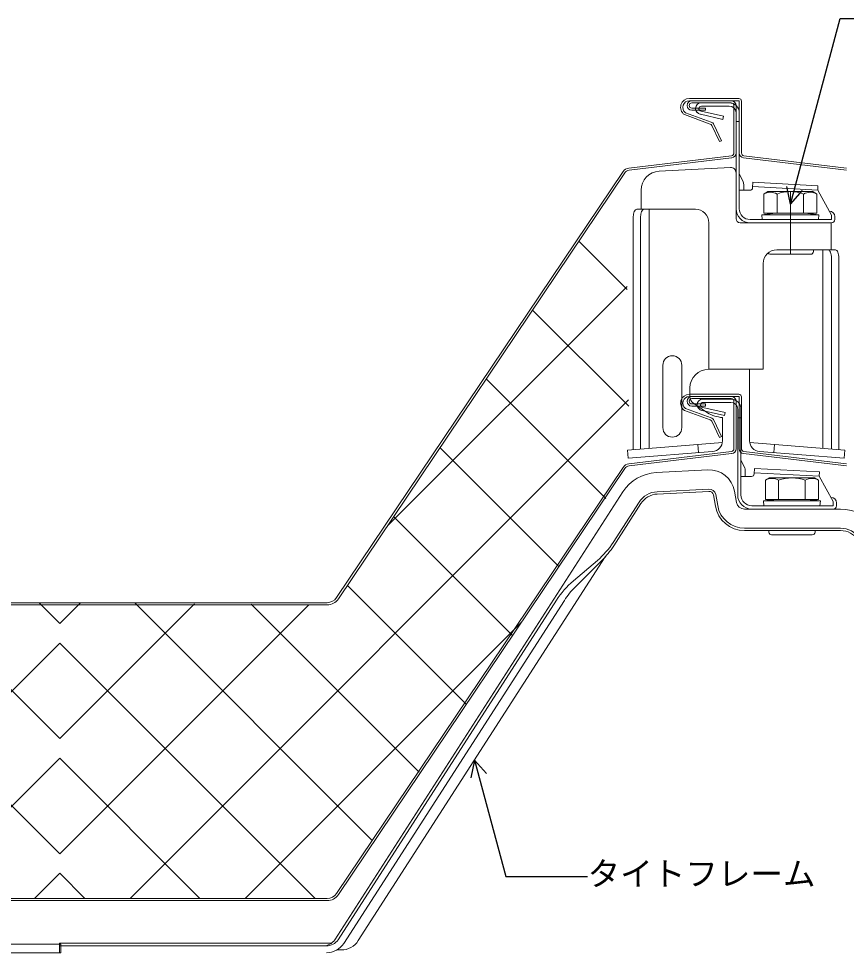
# Model space of a CAD drawing. Units: millimetres at full size, sheet at 1:3; details may follow other scales. Extents: x -1262 to 3778, y -891 to 1036.
# Drawn here: x -580.2 to -275.1, y 189.5 to 533.2 of the extents above; entities that cross this region are included whole.
import ezdxf
from ezdxf.enums import TextEntityAlignment as Align

# ---------------------------------------------------------------- set-up
doc = ezdxf.new("R2010")
doc.units = ezdxf.units.MM
doc.header["$LTSCALE"] = 3
doc.linetypes.add('CHAIN2', pattern=[12, 9, -1, 1, -1])
for name, color, linetype, lineweight in [('0-6_名称1', 5, 'Continuous', 25), ('0-B_屋根1', 6, 'Continuous', 20), ('2-1_裏貼1', 2, 'Continuous', 18), ('2-A_タイトフレーム', 3, 'Continuous', 9), ('2-C_断熱金具', 7, 'Continuous', 5), ('3-0_吊子', 7, 'Continuous', 5)]:
    doc.layers.add(name, color=color, linetype=linetype, lineweight=lineweight)
doc.styles.add('ＭＳ ゴシック', font='')
doc.styles.get('ＭＳ ゴシック').set_extended_font_data('MS Gothic')

msp = doc.modelspace()

# ---------------------------------------------------------------- linework, layer by layer
at = {"layer": '0-6_名称1'}
for p, q in [((-295.771, 464.844), (-297.116, 471.416)), ((-295.771, 464.844), (-291.32, 469.863)), ((-412.158, 259.997), (-413.503, 253.425)), ((-412.158, 259.997), (-407.707, 254.978))]:
    msp.add_line(p, q, dxfattribs=at)
for points in [[(-295.771, 464.844), (-277.449, 533.225), (-235.674, 533.225)], [(-412.158, 259.997), (-400.656, 217.072), (-370.488, 217.072)]]:
    msp.add_lwpolyline(points, dxfattribs=at)
at = {"layer": '0-B_屋根1'}
for p, q in [((-314.771, 503.79), (-332.971, 503.79)), ((-314.771, 502.99), (-332.971, 502.99)), ((-332.071, 502.99), (-317.571, 502.99)), ((-332.071, 502.19), (-317.571, 502.19)), ((-314.571, 483.708), (-314.571, 502.79)), ((-313.771, 483.708), (-313.771, 502.79)), ((-334.432, 498.576), (-324.985, 495.137)), ((-332.071, 500.254), (-327.071, 500.254)), ((-332.071, 499.454), (-327.071, 499.454)), ((-327.071, 500.254), (-327.071, 499.454)), ((-316.571, 501.19), (-316.571, 483.708)), ((-315.771, 501.19), (-315.771, 483.708)), ((-325.259, 494.385), (-334.808, 497.861)), ((-323.969, 494.207), (-321.186, 488.238)), ((-355.307, 478.155), (-317.452, 482.716)), ((-355.211, 477.36), (-317.452, 481.91)), ((-275.129, 477.36), (-312.986, 481.921)), ((-275.033, 478.154), (-312.891, 482.716)), ((-357.438, 476.85), (-462.981, 319.847)), ((-356.774, 476.404), (-462.317, 319.401)), ((-314.771, 394.79), (-332.971, 394.79)), ((-314.771, 393.99), (-332.971, 393.99)), ((-332.071, 393.99), (-317.571, 393.99)), ((-332.071, 393.19), (-317.571, 393.19)), ((-316.571, 392.19), (-316.571, 374.708)), ((-315.771, 392.19), (-315.771, 374.708)), ((-314.571, 374.708), (-314.571, 393.79)), ((-313.771, 374.708), (-313.771, 393.79)), ((-325.259, 385.385), (-334.808, 388.861)), ((-334.432, 389.576), (-324.985, 386.137)), ((-332.071, 391.254), (-327.071, 391.254)), ((-332.071, 390.454), (-327.071, 390.454)), ((-327.071, 391.254), (-327.071, 390.454)), ((-323.969, 385.207), (-321.186, 379.238)), ((-355.307, 369.155), (-317.452, 373.716)), ((-355.211, 368.36), (-317.452, 372.91)), ((-275.129, 368.36), (-312.986, 372.921)), ((-275.033, 369.154), (-312.891, 373.716)), ((-357.438, 367.85), (-462.981, 210.847)), ((-356.774, 367.404), (-462.317, 210.401)), ((-663.621, 317.19), (-466.457, 317.19)), ((-663.62, 317.99), (-466.457, 317.99)), ((-663.621, 208.19), (-466.457, 208.19)), ((-663.62, 208.99), (-466.457, 208.99))]:
    msp.add_line(p, q, dxfattribs=at)
for points in [[(-324.694, 493.868), (-321.911, 487.9), (-321.186, 488.238)], [(-324.694, 384.868), (-321.911, 378.9), (-321.186, 379.238)]]:
    msp.add_lwpolyline(points, dxfattribs=at)
for centre, radius, start, end in [((-332.971, 500.541), 3.249, 90, 235.57982), ((-332.971, 500.541), 2.449, 90.00009, 233.37631), ((-332.071, 501.222), 1.768, 90, 270), ((-332.071, 501.222), 0.968, 90, 270), ((-317.571, 501.19), 1.8, 0, 90), ((-317.571, 501.19), 1, 0, 90), ((-314.771, 502.79), 1, 0, 90), ((-314.771, 502.79), 0.2, 0, 90), ((-325.601, 493.446), 1.8, 25, 70), ((-325.601, 493.446), 1, 25, 70), ((-317.571, 483.708), 1, 276.86999, 0), ((-317.571, 483.708), 1.8, 276.86999, 0), ((-312.771, 483.708), 1.8, 180, 263.13001), ((-312.771, 483.708), 1, 180, 263.13001), ((-354.948, 475.176), 3, 96.86999, 146.0895), ((-354.948, 475.176), 2.2, 96.86999, 146.0895), ((-332.971, 391.541), 3.249, 90, 235.57982), ((-332.971, 391.541), 2.449, 90.00009, 233.37631), ((-332.071, 392.222), 1.768, 90, 270), ((-332.071, 392.222), 0.968, 90, 270), ((-317.571, 392.19), 1.8, 0, 90), ((-317.571, 392.19), 1, 0, 90), ((-314.771, 393.79), 1, 0, 90), ((-314.771, 393.79), 0.2, 0, 90), ((-325.601, 384.446), 1, 25, 70), ((-325.601, 384.446), 1.8, 25, 70), ((-317.571, 374.708), 1, 276.86999, 0), ((-317.571, 374.708), 1.8, 276.86999, 0), ((-312.771, 374.708), 1.8, 180, 263.13001), ((-312.771, 374.708), 1, 180, 263.13001), ((-354.948, 366.176), 3, 96.86999, 146.0895), ((-354.948, 366.176), 2.2, 96.86999, 146.0895), ((-466.467, 322.19), 4.2, 270.11492, 326.0895), ((-466.467, 322.19), 5, 270.11492, 326.0895), ((-466.467, 213.19), 4.2, 270.11492, 326.0895), ((-466.467, 213.19), 5, 270.11492, 326.0895)]:
    msp.add_arc(centre, radius, start, end, dxfattribs=at)
at = {"layer": '2-1_裏貼1'}
for p, q in [((-355.922, 433.391), (-373.59, 451.06)), ((-444.191, 346.298), (-355.938, 434.551)), ((-355.334, 390.377), (-390.671, 425.714)), ((-363.758, 356.374), (-407.752, 400.368)), ((-539.072, 208.99), (-355.366, 392.696)), ((-380.958, 331.148), (-424.833, 375.023)), ((-398.158, 305.921), (-441.913, 349.677)), ((-415.357, 280.695), (-458.994, 324.332)), ((-565.039, 225.45), (-656.834, 317.245)), ((-565.039, 267.876), (-614.749, 317.587)), ((-565.039, 310.303), (-572.664, 317.928)), ((-565.039, 310.303), (-557.413, 317.928)), ((-565.039, 267.876), (-515.328, 317.587)), ((-565.039, 225.45), (-473.243, 317.245)), ((-449.757, 230.242), (-537.28, 317.765)), ((-432.557, 255.468), (-494.507, 317.418)), ((-496.646, 208.99), (-394.821, 310.814)), ((-659.145, 208.99), (-565.039, 303.097)), ((-470.932, 208.99), (-565.039, 303.097)), ((-616.719, 208.99), (-565.039, 260.67)), ((-513.359, 208.99), (-565.039, 260.67)), ((-574.292, 208.99), (-565.039, 218.244)), ((-555.785, 208.99), (-565.039, 218.244))]:
    msp.add_line(p, q, dxfattribs=at)
at = {"layer": '2-A_タイトフレーム'}
for p, q in [((-345.245, 365.914), (-326.185, 366.913)), ((-463.695, 193.784), (-357.467, 358.824)), ((-344.876, 358.876), (-325.816, 359.875)), ((-344.831, 358.022), (-325.772, 359.021)), ((-324.115, 357.703), (-323.391, 353.597)), ((-323.273, 357.852), (-322.549, 353.745)), ((-316.332, 359.076), (-315.608, 354.969)), ((-361.092, 340.17), (-351.541, 355.01)), ((-360.859, 338.953), (-350.822, 354.547)), ((-277.255, 352.49), (-312.654, 352.49)), ((-277.255, 345.443), (-312.654, 345.443)), ((-277.255, 344.588), (-312.654, 344.588)), ((-455.003, 193.431), (-363.958, 334.883)), ((-366.839, 333.592), (-375.728, 326.002)), ((-365.255, 333.513), (-374.97, 323.84)), ((-462.468, 193.784), (-381.954, 318.875)), ((-460.377, 192.431), (-379.029, 318.818)), ((-564.571, 192.19), (-811.371, 192.19)), ((-565.171, 188.99), (-565.171, 192.49)), ((-464.899, 192.49), (-565.171, 192.49)), ((-466.673, 191.49), (-565.171, 191.49)), ((-461.309, 189.99), (-462.942, 189.99))]:
    msp.add_line(p, q, dxfattribs=at)
msp.add_lwpolyline([(-564.571, 192.19), (-564.571, 188.99), (-811.371, 188.99)], dxfattribs=at)
for centre, radius, start, end in [((-344.433, 350.435), 15.5, 93, 147.23277), ((-325.688, 357.426), 9.5, 10, 93), ((-344.433, 350.435), 8.452, 93, 147.23277), ((-344.433, 350.435), 7.597, 93, 147.23277), ((-325.688, 357.426), 2.452, 10, 93), ((-325.688, 357.426), 1.597, 10, 93), ((-312.654, 355.49), 3, 190, 270), ((-312.654, 355.49), 10.903, 190, 270), ((-312.654, 355.49), 10.048, 190, 270), ((-277.255, 336.99), 15.5, 32.76723, 90), ((-277.255, 336.99), 8.452, 32.76723, 90), ((-277.255, 336.99), 7.597, 32.76723, 90), ((-386.319, 356.407), 30, 310.49043, 327.23277), ((-388.187, 356.543), 32.5, 314.87755, 327.23277), ((-354.625, 301.285), 32.5, 130.49043, 147.23277), ((-353.802, 302.582), 30, 134.87755, 147.23277), ((-467.899, 196.49), 5, 270, 327.23277), ((-466.673, 196.49), 5, 270, 327.23277), ((-461.309, 197.49), 7.5, 270, 327.23277), ((-466.684, 196.49), 7.5, 270, 327.23277)]:
    msp.add_arc(centre, radius, start, end, dxfattribs=at)
at = {"layer": '2-C_断熱金具'}
for p, q in [((-317.876, 478.38), (-344.138, 477.004)), ((-315.771, 476.383), (-315.771, 459.49)), ((-350.771, 470.013), (-350.771, 462.99)), ((-347.771, 462.99), (-352.392, 462.99)), ((-330.771, 462.99), (-350.771, 462.99)), ((-347.771, 462.99), (-347.771, 374.875)), ((-353.66, 459.99), (-353.66, 374.411)), ((-350.941, 459.99), (-350.941, 374.625)), ((-325.771, 457.99), (-325.771, 403.99)), ((-325.771, 457.99), (-325.771, 403.99)), ((-285.271, 457.99), (-314.271, 457.99)), ((-280.771, 457.99), (-285.271, 457.99)), ((-280.771, 457.99), (-280.771, 447.99)), ((-280.771, 447.99), (-300.771, 447.99)), ((-283.771, 374.875), (-283.771, 447.99)), ((-283.771, 447.99), (-279.15, 447.99)), ((-280.602, 444.99), (-280.602, 374.625)), ((-277.883, 444.99), (-277.883, 374.411)), ((-305.771, 442.99), (-305.771, 403.99)), ((-325.771, 422.879), (-325.771, 416.638)), ((-342.771, 405.49), (-342.771, 382.49)), ((-335.771, 405.49), (-335.771, 382.49)), ((-325.971, 403.99), (-320.771, 403.99)), ((-305.771, 403.99), (-325.771, 403.99)), ((-310.771, 403.99), (-310.771, 377.688)), ((-332.771, 397.19), (-332.771, 393.983)), ((-331.366, 391.333), (-326.334, 387.926)), ((-320.771, 386.19), (-320.771, 377.688)), ((-355.798, 374.243), (-320.832, 376.995)), ((-329.878, 376.283), (-329.643, 373.292)), ((-275.744, 374.243), (-310.711, 376.995)), ((-301.664, 376.283), (-301.899, 373.292)), ((-355.798, 374.243), (-355.563, 371.252)), ((-355.563, 371.252), (-324.457, 373.7)), ((-275.98, 371.252), (-307.085, 373.7)), ((-275.744, 374.243), (-275.98, 371.252))]:
    msp.add_line(p, q, dxfattribs=at)
for centre, radius, start, end in [((-317.771, 476.383), 2, 0, 92.99998), ((-343.771, 470.013), 7, 93, 180), ((-330.771, 457.99), 5, 0, 90), ((-314.271, 459.49), 1.5, 180, 270), ((-300.771, 442.99), 5, 90, 180), ((-339.271, 405.49), 3.5, 0, 180), ((-325.971, 397.19), 6.8, 90, 180), ((-329.571, 393.983), 3.2, 180, 235.893), ((-319.17, 401.105), 15, 241.46876, 263.87188), ((-339.271, 382.49), 3.5, 180, 0), ((-324.771, 377.688), 4, 274.5, 0), ((-306.771, 377.688), 4, 180, 265.5)]:
    msp.add_arc(centre, radius, start, end, dxfattribs=at)
for centre, start_param, end_param in [((-352.392, 459.99), 3.1415927, 4.712389), ((-349.673, 459.99), 3.1415927, 4.712389), ((-281.869, 444.99), 1.5707963, 3.1415927), ((-279.15, 444.99), 1.5707963, 3.1415927)]:
    msp.add_ellipse(centre, major_axis=(0, -3), ratio=0.422618, start_param=start_param, end_param=end_param, dxfattribs=at)
at = {"layer": '3-0_吊子'}
for p, q in [((-318.271, 502.19), (-328.694, 502.19)), ((-330.694, 500.1), (-330.694, 500.19)), ((-330.13, 498.7), (-330.226, 498.814)), ((-329.494, 499.99), (-329.494, 499.809)), ((-329.252, 499.52), (-329.494, 499.809)), ((-328.639, 499.175), (-320.364, 497.288)), ((-318.271, 500.99), (-328.494, 500.99)), ((-315.771, 498.49), (-315.771, 463.19)), ((-314.571, 498.507), (-314.571, 463.19)), ((-329.043, 498.036), (-328.888, 498.001)), ((-320.631, 496.118), (-328.888, 498.001)), ((-320.364, 497.288), (-320.631, 496.118)), ((-315.771, 495.317), (-314.571, 495.317)), ((-314.571, 475.99), (-313.288, 473.424)), ((-312.971, 472.082), (-312.971, 469.99)), ((-309.578, 472.929), (-309.682, 470.938)), ((-309.662, 471.331), (-285.695, 470.075)), ((-309.578, 472.929), (-285.611, 471.672)), ((-285.611, 471.672), (-285.695, 470.075)), ((-314.571, 469.99), (-310.681, 469.99)), ((-304.021, 469.49), (-305.586, 468.587)), ((-305.586, 461.49), (-305.586, 468.587)), ((-304.021, 469.49), (-287.521, 469.49)), ((-300.679, 461.49), (-300.679, 468.587)), ((-290.864, 461.49), (-290.864, 468.587)), ((-287.521, 469.49), (-285.956, 468.587)), ((-285.956, 461.49), (-285.956, 468.587)), ((-280.571, 460.79), (-285.695, 470.075)), ((-306.271, 460.982), (-301.198, 461.482)), ((-306.271, 460.982), (-306.092, 459.161)), ((-305.586, 461.49), (-285.956, 461.49)), ((-285.448, 459.19), (-285.271, 460.982)), ((-281.399, 462.29), (-281.371, 462.29)), ((-280.571, 460.79), (-280.571, 459.19)), ((-310.571, 459.19), (-280.571, 459.19)), ((-310.571, 457.99), (-280.571, 457.99)), ((-285.448, 459.19), (-306.092, 459.19)), ((-279.371, 460.29), (-279.371, 459.19)), ((-287.271, 447.99), (-287.271, 447.393)), ((-303.271, 446.393), (-288.271, 446.393)), ((-317.671, 392.99), (-328.094, 392.99)), ((-330.094, 390.9), (-330.094, 390.99)), ((-329.53, 389.5), (-329.626, 389.614)), ((-328.894, 390.79), (-328.894, 390.609)), ((-328.652, 390.32), (-328.894, 390.609)), ((-328.443, 388.836), (-328.288, 388.8)), ((-320.031, 386.918), (-328.288, 388.8)), ((-328.039, 389.975), (-319.764, 388.088)), ((-317.671, 391.79), (-327.894, 391.79)), ((-315.171, 389.29), (-315.171, 357.69)), ((-313.971, 389.307), (-313.971, 357.69)), ((-319.764, 388.088), (-320.031, 386.918)), ((-315.171, 386.117), (-313.971, 386.117)), ((-313.971, 370.49), (-312.688, 367.924)), ((-313.971, 364.49), (-310.081, 364.49)), ((-312.371, 366.582), (-312.371, 364.49)), ((-308.978, 367.429), (-309.082, 365.438)), ((-309.062, 365.831), (-285.095, 364.575)), ((-308.978, 367.429), (-285.011, 366.172)), ((-285.011, 366.172), (-285.095, 364.575)), ((-279.971, 355.29), (-285.095, 364.575)), ((-303.421, 363.99), (-304.986, 363.087)), ((-304.986, 355.99), (-304.986, 363.087)), ((-303.421, 363.99), (-286.921, 363.99)), ((-300.079, 355.99), (-300.079, 363.087)), ((-290.264, 355.99), (-290.264, 363.087)), ((-286.921, 363.99), (-285.356, 363.087)), ((-285.356, 355.99), (-285.356, 363.087)), ((-305.671, 355.482), (-300.598, 355.982)), ((-305.671, 355.482), (-305.492, 353.661)), ((-304.986, 355.99), (-285.356, 355.99)), ((-284.848, 353.69), (-284.671, 355.482)), ((-280.799, 356.79), (-280.771, 356.79)), ((-279.971, 355.29), (-279.971, 353.69)), ((-278.771, 354.79), (-278.771, 353.69)), ((-309.971, 353.69), (-279.971, 353.69)), ((-309.971, 352.49), (-279.971, 352.49)), ((-284.848, 353.69), (-305.492, 353.69)), ((-303.671, 344.588), (-303.671, 343.99)), ((-286.671, 344.588), (-286.671, 343.99)), ((-302.671, 342.99), (-287.671, 342.99))]:
    msp.add_line(p, q, dxfattribs=at)
at = {"layer": '3-0_吊子', "linetype": 'CHAIN2'}
msp.add_line((-295.771, 446.393), (-295.771, 469.49), dxfattribs=at)
at = {"layer": '3-0_吊子'}
for points in [[(-306.271, 460.982), (-285.271, 460.982), (-290.345, 461.482)], [(-305.671, 355.482), (-284.671, 355.482), (-289.745, 355.982)]]:
    msp.add_lwpolyline(points, dxfattribs=at)
for centre, radius, start, end in [((-328.694, 500.19), 2, 90, 180), ((-318.271, 498.49), 3.7, 0, 90), ((-328.694, 500.1), 2, 180, 220), ((-328.598, 499.986), 2, 220.00029, 257.15662), ((-328.494, 499.99), 1, 90, 180), ((-328.486, 500.163), 1, 220, 261.15659), ((-318.271, 498.49), 2.5, 0, 90), ((-315.971, 472.082), 3, 0, 26.56505), ((-310.681, 470.99), 1, 270, 357), ((-303.132, 464.337), 4.907, 59.99994, 120.00006), ((-295.771, 455.711), 13.779, 69.13594, 110.86406), ((-288.41, 464.337), 4.907, 59.99994, 120.00006), ((-310.571, 463.19), 5.2, 180, 270), ((-310.571, 463.19), 4, 180, 270), ((-301.021, 459.69), 1.8, 90, 95.62833), ((-290.521, 459.69), 1.8, 84.37167, 90), ((-281.371, 460.29), 2, 0, 90), ((-280.571, 459.19), 1.2, 270, 0), ((-288.271, 447.393), 1, 270, 0), ((-303.271, 447.393), 1, 218.8743, 270), ((-328.094, 390.99), 2, 90, 180), ((-317.671, 389.29), 3.7, 0, 90), ((-328.094, 390.9), 2, 180, 220), ((-327.998, 390.786), 2, 220.00029, 257.15662), ((-327.894, 390.79), 1, 90, 180), ((-327.886, 390.963), 1, 220, 261.15659), ((-317.671, 389.29), 2.5, 0, 90), ((-315.371, 366.582), 3, 0, 26.56505), ((-310.081, 365.49), 1, 270, 357), ((-302.532, 358.837), 4.907, 59.99994, 120.00006), ((-295.171, 350.211), 13.779, 69.13594, 110.86406), ((-287.81, 358.837), 4.907, 59.99994, 120.00006), ((-309.971, 357.69), 5.2, 180, 270), ((-309.971, 357.69), 4, 180, 270), ((-300.421, 354.19), 1.8, 90, 95.62833), ((-289.921, 354.19), 1.8, 84.37167, 90), ((-280.771, 354.79), 2, 0, 90), ((-279.971, 353.69), 1.2, 270, 0), ((-302.671, 343.99), 1, 180, 270), ((-287.671, 343.99), 1, 270, 0)]:
    msp.add_arc(centre, radius, start, end, dxfattribs=at)

# ---------------------------------------------------------------- texts
at = {"layer": '0-6_名称1', "style": 'ＭＳ ゴシック'}
msp.add_text('タイトフレーム', height=8.798, dxfattribs=at).set_placement((-370.488, 211.072), align=Align.BOTTOM_LEFT)

doc.saveas('drawing.dxf')
